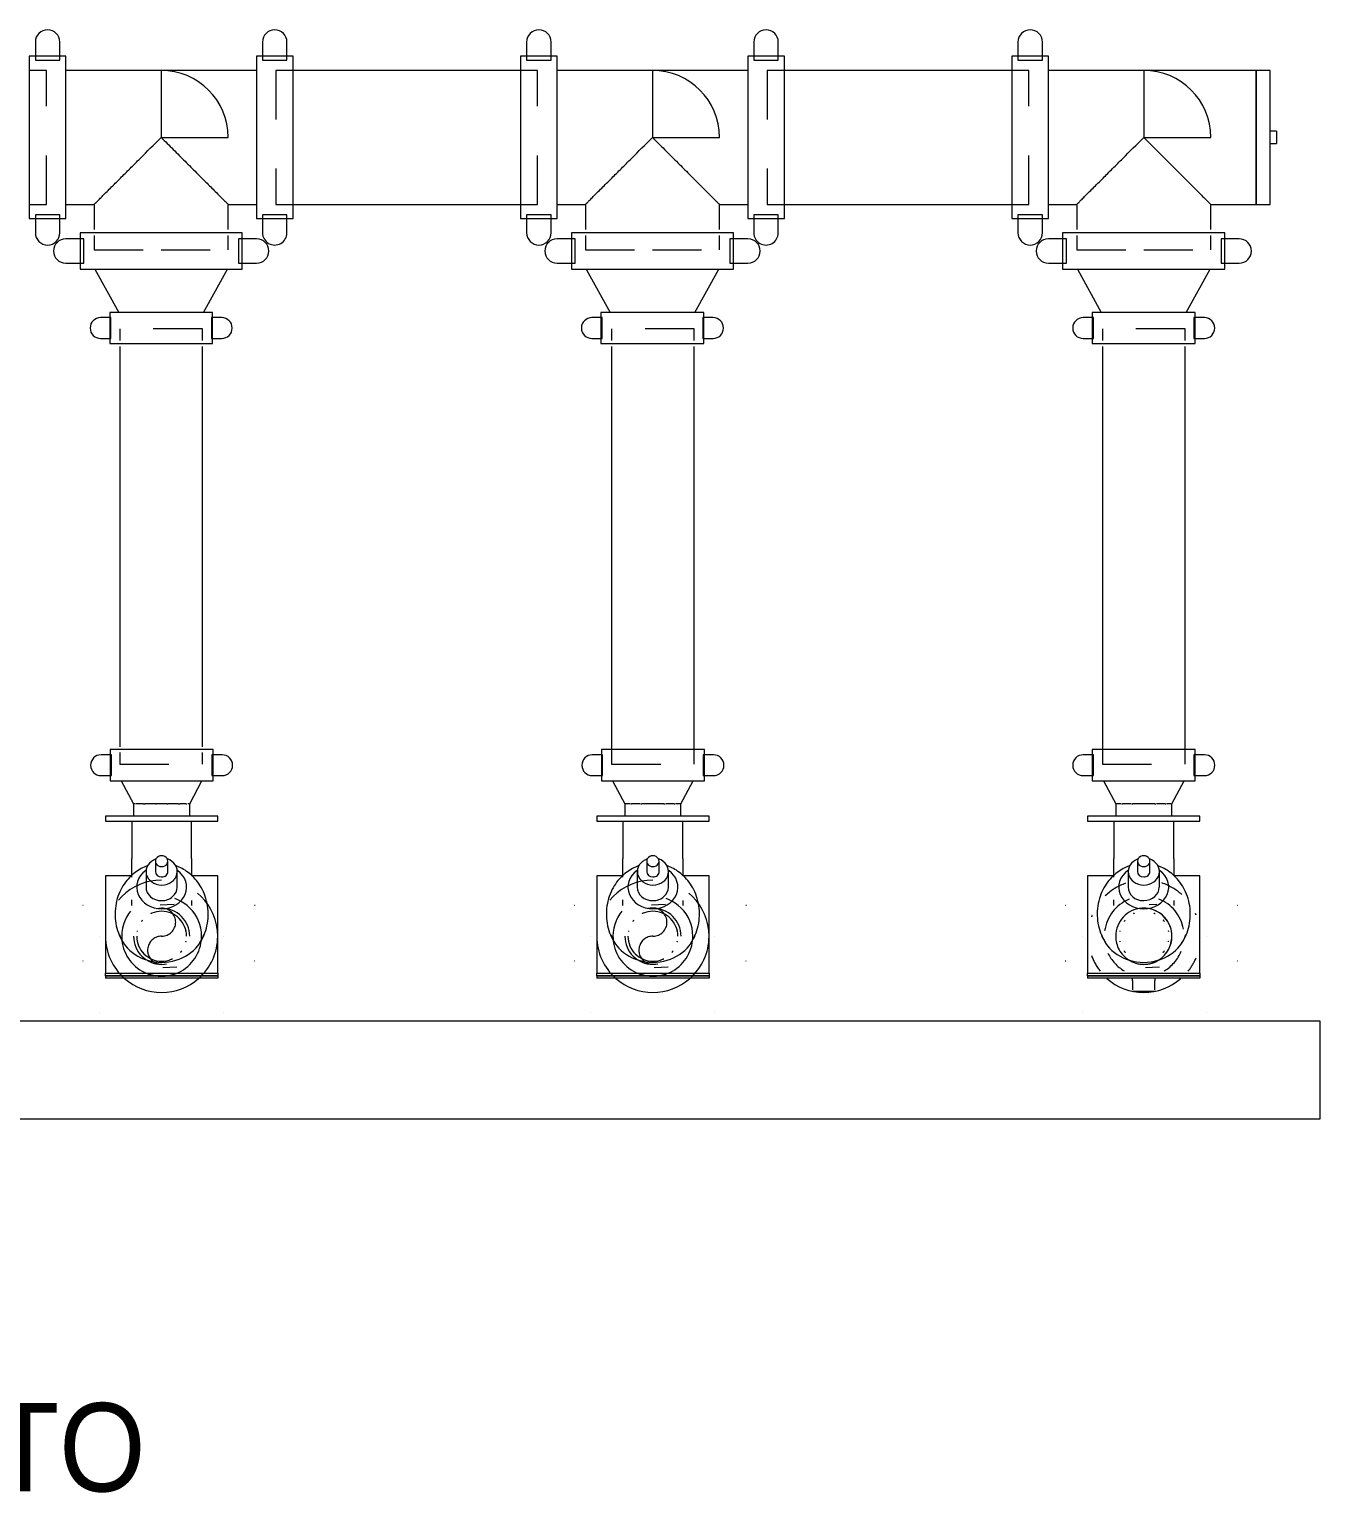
# Model space of a CAD drawing. Header units: metres. Extents: x 63 to 378, y -27 to 78.
# Drawn here: x 141.98 to 144.606, y 34.041 to 37.02 of the extents above; entities that cross this region are included whole.
import ezdxf

# ---------------------------------------------------------------- set-up
doc = ezdxf.new("R2010")
doc.units = ezdxf.units.M
doc.linetypes.add('Centre', pattern=[0.03175, 0.00635, -0.004763, 0.015875, -0.004763])
doc.linetypes.add('HIDDEN JT', pattern=[0.0016, 0.001, -0.0006])
for name, color, linetype, lineweight in [('A-DETL', 7, 'HIDDEN JT', 9), ('A-FLOR', 7, 'Continuous', 9), ('A-FLOR-LEVL', 7, 'Continuous', 9), ('G-ANNO-TEXT', 7, 'Continuous', 9), ('M-EQPM', 7, 'Continuous', 18), ('P-PIPE', 7, 'Continuous', 18)]:
    doc.layers.add(name, color=color, linetype=linetype, lineweight=lineweight)
doc.styles.add('SansSerif', font='SANSS__.TTF', dxfattribs={"width": 0.9, "height": 0.18})

# ---------------------------------------------------------------- blocks, each defined once
blk = doc.blocks.new('Multi-Purpose Valve - Angle - 3-12 Inch - Flanged - 4_-V33-SEC 11')
at = {"layer": 'P-PIPE', "color": 11, "true_color": 0xff8080}
for p, q in [((1.9971, 35.4186), (1.9971, 35.4085)), ((2.2257, 35.4186), (1.9971, 35.4186)), ((1.9971, 35.4085), (2.2257, 35.4085)), ((2.0505, 35.4085), (2.0505, 35.3323)), ((2.1724, 35.3323), (2.1724, 35.4085)), ((2.2257, 35.4085), (2.2257, 35.4186)), ((2.0797, 35.3057), (2.0797, 35.274)), ((2.0987, 35.3268), (2.0987, 35.3057)), ((2.1241, 35.3057), (2.1241, 35.3268)), ((2.1432, 35.274), (2.1432, 35.3057)), ((2.0504, 35.2967), (1.9971, 35.2967)), ((1.9971, 35.2967), (1.9971, 35.0988)), ((2.2257, 35.2967), (2.1726, 35.2967)), ((2.2257, 35.0988), (2.2257, 35.2967)), ((1.9971, 35.0988), (2.2257, 35.0988)), ((1.9971, 35.0937), (1.9971, 35.0988)), ((2.2257, 35.0937), (1.9971, 35.0937)), ((1.9971, 35.0937), (2.2257, 35.0937)), ((1.9971, 35.0937), (1.9971, 35.0887)), ((2.2257, 35.0988), (2.2257, 35.0937)), ((2.2257, 35.0937), (2.2257, 35.0887)), ((2.2257, 35.0887), (1.9971, 35.0887))]:
    blk.add_line(p, q, dxfattribs=at)
at = {"layer": 'P-PIPE', "color": 11, "true_color": 0xff8080, "flags": 128}
for points in [[(2.0505, 35.2944), (2.0505, 35.2982), (2.0505, 35.3021), (2.0505, 35.306), (2.0505, 35.3099), (2.0505, 35.3139), (2.0505, 35.3179), (2.0505, 35.322), (2.0505, 35.326), (2.0505, 35.3301), (2.0505, 35.3323)], [(2.1724, 35.3323), (2.1724, 35.3282), (2.1724, 35.3242), (2.1724, 35.3201), (2.1724, 35.3161), (2.1724, 35.3121), (2.1724, 35.3081), (2.1724, 35.3042), (2.1724, 35.3003), (2.1724, 35.2969)], [(2.0831, 35.3177), (2.0817, 35.3172), (2.0787, 35.316), (2.0757, 35.3147), (2.0727, 35.3133), (2.0696, 35.3117), (2.0666, 35.31), (2.0636, 35.3081), (2.0606, 35.3061), (2.0576, 35.3039), (2.0546, 35.3016), (2.0516, 35.299), (2.0487, 35.2963), (2.0459, 35.2935), (2.0431, 35.2904), (2.0403, 35.2872), (2.0377, 35.2838), (2.0352, 35.2802), (2.0327, 35.2764), (2.0304, 35.2725), (2.0282, 35.2684), (2.0262, 35.2641), (2.0243, 35.2597), (2.0226, 35.2551), (2.0211, 35.2505), (2.0198, 35.2457), (2.0188, 35.2408), (2.0179, 35.2358), (2.0172, 35.2308), (2.0168, 35.2257), (2.0166, 35.2206), (2.0167, 35.2155), (2.017, 35.2104), (2.0175, 35.2053), (2.0183, 35.2003), (2.0192, 35.1954), (2.0204, 35.1905), (2.0218, 35.1858), (2.0234, 35.1811), (2.0252, 35.1766), (2.0271, 35.1723), (2.0292, 35.1681), (2.0315, 35.1641), (2.0338, 35.1603)], [(2.1891, 35.1603), (2.1914, 35.1641), (2.1937, 35.1681), (2.1958, 35.1723), (2.1977, 35.1767), (2.1995, 35.1812), (2.2011, 35.1858), (2.2025, 35.1906), (2.2037, 35.1954), (2.2046, 35.2003), (2.2054, 35.2053), (2.2059, 35.2104), (2.2062, 35.2155), (2.2062, 35.2206), (2.2061, 35.2257), (2.2056, 35.2308), (2.205, 35.2358), (2.2041, 35.2408), (2.203, 35.2457), (2.2017, 35.2505), (2.2002, 35.2552), (2.1985, 35.2597), (2.1967, 35.2641), (2.1946, 35.2684), (2.1925, 35.2725), (2.1901, 35.2764), (2.1877, 35.2802), (2.1852, 35.2838), (2.1825, 35.2872), (2.1798, 35.2904), (2.177, 35.2935), (2.1741, 35.2964), (2.1712, 35.2991), (2.1683, 35.3016), (2.1653, 35.3039), (2.1623, 35.3061), (2.1593, 35.3082), (2.1562, 35.31), (2.1532, 35.3117), (2.1502, 35.3133), (2.1472, 35.3147), (2.1441, 35.316), (2.1411, 35.3172), (2.1398, 35.3177)], [(2.0505, 35.2368), (2.0505, 35.2383), (2.0505, 35.2399), (2.0505, 35.2417), (2.0505, 35.2436), (2.0505, 35.2456), (2.0505, 35.2478)], [(2.1724, 35.2468), (2.1724, 35.2447), (2.1724, 35.2427), (2.1724, 35.2408), (2.1724, 35.2391), (2.1724, 35.2376), (2.1724, 35.2368)]]:
    blk.add_lwpolyline(points, dxfattribs=at)
at = {"layer": 'P-PIPE', "color": 11, "true_color": 0xff8080}
for start, end in [(228.7595, 270), (270, 311.2405)]:
    blk.add_arc((2.1114, 35.174), 0.1143, start, end, dxfattribs=at)
for centre, major_axis, start_param, end_param in [((2.1114, 35.3268), (0.0127, 0), 1.570796, 4.712389), ((2.1114, 35.3268), (0.0127, 0), 4.712389, 7.853982), ((2.1114, 35.274), (-0.0508, 0), 5.402505, 7.853982), ((2.1114, 35.3057), (0.0317, 0), 1.940637, 4.712389), ((2.1114, 35.3057), (-0.0127, 0), 0, 1.570796), ((2.1114, 35.3057), (-0.0318, 0), 1.570796, 4.342548), ((2.1114, 35.274), (0.0508, 0), 4.712389, 7.163866), ((2.1114, 35.3057), (-0.0127, 0), 1.570796, 3.141593), ((2.1114, 35.274), (0.0318, 0), 3.141593, 4.712389), ((2.1114, 35.274), (0.0317, 0), 4.712389, 6.283185), ((2.1114, 35.1978), (0.0889, 0), 3.403392, 4.712389), ((2.1114, 35.1978), (-0.0889, 0), 1.570796, 2.879793)]:
    blk.add_ellipse(centre, major_axis=major_axis, ratio=0.866025, start_param=start_param, end_param=end_param, dxfattribs=at)
blk = doc.blocks.new('Multi-Purpose Valve - Angle - 3-12 Inch - Flanged - 4_-V34-SEC 11')
at = {"layer": 'P-PIPE', "color": 11, "true_color": 0xff8080}
for p, q in [((0.9981, 35.4186), (0.9981, 35.4085)), ((1.2267, 35.4186), (0.9981, 35.4186)), ((0.9981, 35.4085), (1.2267, 35.4085)), ((1.0514, 35.4085), (1.0514, 35.3323)), ((1.1733, 35.3323), (1.1733, 35.4085)), ((1.2267, 35.4085), (1.2267, 35.4186)), ((1.0806, 35.3057), (1.0806, 35.274)), ((1.0997, 35.3268), (1.0997, 35.3057)), ((1.1251, 35.3057), (1.1251, 35.3268)), ((1.1441, 35.274), (1.1441, 35.3057)), ((1.0514, 35.2967), (0.9981, 35.2967)), ((0.9981, 35.2967), (0.9981, 35.0988)), ((1.2267, 35.2967), (1.1735, 35.2967)), ((1.2267, 35.0988), (1.2267, 35.2967)), ((0.9981, 35.0988), (1.2267, 35.0988)), ((0.9981, 35.0937), (0.9981, 35.0988)), ((1.2267, 35.0937), (0.9981, 35.0937)), ((0.9981, 35.0937), (1.2267, 35.0937)), ((0.9981, 35.0937), (0.9981, 35.0887)), ((1.2267, 35.0988), (1.2267, 35.0937)), ((1.2267, 35.0937), (1.2267, 35.0887)), ((1.2267, 35.0887), (0.9981, 35.0887))]:
    blk.add_line(p, q, dxfattribs=at)
at = {"layer": 'P-PIPE', "color": 11, "true_color": 0xff8080, "flags": 128}
for points in [[(1.0514, 35.2944), (1.0514, 35.2982), (1.0514, 35.3021), (1.0514, 35.306), (1.0514, 35.3099), (1.0514, 35.3139), (1.0514, 35.3179), (1.0514, 35.322), (1.0514, 35.326), (1.0514, 35.3301), (1.0514, 35.3323)], [(1.1733, 35.3323), (1.1733, 35.3282), (1.1733, 35.3242), (1.1733, 35.3201), (1.1733, 35.3161), (1.1733, 35.3121), (1.1733, 35.3081), (1.1733, 35.3042), (1.1733, 35.3003), (1.1733, 35.2969)], [(1.084, 35.3177), (1.0827, 35.3172), (1.0796, 35.316), (1.0766, 35.3147), (1.0736, 35.3133), (1.0706, 35.3117), (1.0675, 35.31), (1.0645, 35.3081), (1.0615, 35.3061), (1.0585, 35.3039), (1.0555, 35.3016), (1.0526, 35.299), (1.0496, 35.2963), (1.0468, 35.2935), (1.044, 35.2904), (1.0413, 35.2872), (1.0386, 35.2838), (1.0361, 35.2802), (1.0336, 35.2764), (1.0313, 35.2725), (1.0291, 35.2684), (1.0271, 35.2641), (1.0253, 35.2597), (1.0236, 35.2551), (1.0221, 35.2505), (1.0208, 35.2457), (1.0197, 35.2408), (1.0188, 35.2358), (1.0182, 35.2308), (1.0177, 35.2257), (1.0176, 35.2206), (1.0176, 35.2155), (1.0179, 35.2104), (1.0184, 35.2053), (1.0192, 35.2003), (1.0201, 35.1954), (1.0213, 35.1905), (1.0227, 35.1858), (1.0243, 35.1811), (1.0261, 35.1766), (1.028, 35.1723), (1.0301, 35.1681), (1.0324, 35.1641), (1.0347, 35.1603)], [(1.19, 35.1603), (1.1924, 35.1641), (1.1946, 35.1681), (1.1967, 35.1723), (1.1986, 35.1767), (1.2004, 35.1812), (1.202, 35.1858), (1.2034, 35.1906), (1.2046, 35.1954), (1.2056, 35.2003), (1.2063, 35.2053), (1.2068, 35.2104), (1.2071, 35.2155), (1.2072, 35.2206), (1.207, 35.2257), (1.2066, 35.2308), (1.2059, 35.2358), (1.205, 35.2408), (1.2039, 35.2457), (1.2026, 35.2505), (1.2011, 35.2552), (1.1995, 35.2597), (1.1976, 35.2641), (1.1956, 35.2684), (1.1934, 35.2725), (1.1911, 35.2764), (1.1886, 35.2802), (1.1861, 35.2838), (1.1834, 35.2872), (1.1807, 35.2904), (1.1779, 35.2935), (1.175, 35.2964), (1.1721, 35.2991), (1.1692, 35.3016), (1.1662, 35.3039), (1.1632, 35.3061), (1.1602, 35.3082), (1.1572, 35.31), (1.1541, 35.3117), (1.1511, 35.3133), (1.1481, 35.3147), (1.1451, 35.316), (1.142, 35.3172), (1.1407, 35.3177)], [(1.0514, 35.2368), (1.0514, 35.2383), (1.0514, 35.2399), (1.0514, 35.2417), (1.0514, 35.2436), (1.0514, 35.2456), (1.0514, 35.2478)], [(1.1733, 35.2468), (1.1733, 35.2447), (1.1733, 35.2427), (1.1733, 35.2408), (1.1733, 35.2391), (1.1733, 35.2376), (1.1733, 35.2368)]]:
    blk.add_lwpolyline(points, dxfattribs=at)
at = {"layer": 'P-PIPE', "color": 11, "true_color": 0xff8080}
for start, end in [(228.7595, 270), (270, 310.7521)]:
    blk.add_arc((1.1124, 35.174), 0.1143, start, end, dxfattribs=at)
for centre, major_axis, start_param, end_param in [((1.1124, 35.3268), (-0.0127, 0), 4.712389, 7.853982), ((1.1124, 35.3268), (0.0127, 0), 4.712389, 7.853982), ((1.1124, 35.274), (-0.0508, 0), 5.402505, 7.853982), ((1.1124, 35.3057), (0.0317, 0), 1.940637, 4.712389), ((1.1124, 35.3057), (-0.0127, 0), 0, 1.570796), ((1.1124, 35.3057), (-0.0318, 0), 1.570796, 4.342548), ((1.1124, 35.274), (0.0508, 0), 4.712389, 7.163866), ((1.1124, 35.3057), (-0.0127, 0), 1.570796, 3.141593), ((1.1124, 35.274), (-0.0318, 0), 0, 1.570796), ((1.1124, 35.274), (-0.0317, 0), 1.570796, 3.141593), ((1.1124, 35.1978), (0.0889, 0), 3.403392, 4.712389), ((1.1124, 35.1978), (-0.0889, 0), 1.570796, 2.879793)]:
    blk.add_ellipse(centre, major_axis=major_axis, ratio=0.866025, start_param=start_param, end_param=end_param, dxfattribs=at)
blk = doc.blocks.new('Multi-Purpose Valve - Angle - 3-12 Inch - Flanged - 4_-2385580-SEC 11')
at = {"layer": 'P-PIPE', "color": 11, "true_color": 0xff8080}
for p, q in [((-0.9954, 35.4051), (-0.9954, 35.395)), ((-0.7668, 35.4051), (-0.9954, 35.4051)), ((-0.9954, 35.395), (-0.7668, 35.395)), ((-0.942, 35.395), (-0.942, 35.3188)), ((-0.8201, 35.3188), (-0.8201, 35.395)), ((-0.7668, 35.395), (-0.7668, 35.4051)), ((-0.8938, 35.3133), (-0.8938, 35.2922)), ((-0.8684, 35.2922), (-0.8684, 35.3133)), ((-0.942, 35.2833), (-0.9954, 35.2833)), ((-0.9954, 35.2833), (-0.9954, 35.0853)), ((-0.9128, 35.2922), (-0.9128, 35.2605)), ((-0.8493, 35.2605), (-0.8493, 35.2922)), ((-0.7668, 35.2833), (-0.82, 35.2833)), ((-0.7668, 35.0853), (-0.7668, 35.2833)), ((-0.9954, 35.0853), (-0.7668, 35.0853)), ((-0.9954, 35.0802), (-0.9954, 35.0853)), ((-0.7668, 35.0802), (-0.9954, 35.0802)), ((-0.9954, 35.0802), (-0.7668, 35.0802)), ((-0.9954, 35.0802), (-0.9954, 35.0752)), ((-0.7668, 35.0752), (-0.9954, 35.0752)), ((-0.7668, 35.0853), (-0.7668, 35.0802)), ((-0.7668, 35.0802), (-0.7668, 35.0752))]:
    blk.add_line(p, q, dxfattribs=at)
at = {"layer": 'P-PIPE', "color": 11, "true_color": 0xff8080, "flags": 128}
for points in [[(-0.9094, 35.3042), (-0.9108, 35.3037), (-0.9138, 35.3025), (-0.9168, 35.3012), (-0.9199, 35.2998), (-0.9229, 35.2982), (-0.9259, 35.2965), (-0.9289, 35.2946), (-0.932, 35.2926), (-0.935, 35.2904), (-0.9379, 35.2881), (-0.9409, 35.2855), (-0.9438, 35.2828), (-0.9467, 35.28), (-0.9495, 35.2769), (-0.9522, 35.2737), (-0.9548, 35.2703), (-0.9574, 35.2667), (-0.9598, 35.2629), (-0.9621, 35.259), (-0.9643, 35.2549), (-0.9663, 35.2506), (-0.9682, 35.2462), (-0.9699, 35.2416), (-0.9714, 35.237), (-0.9727, 35.2322), (-0.9738, 35.2273), (-0.9746, 35.2223), (-0.9753, 35.2173), (-0.9757, 35.2122), (-0.9759, 35.2071), (-0.9758, 35.202), (-0.9755, 35.1969), (-0.975, 35.1918), (-0.9743, 35.1868), (-0.9733, 35.1819), (-0.9721, 35.177), (-0.9707, 35.1723), (-0.9691, 35.1676), (-0.9674, 35.1632), (-0.9654, 35.1588), (-0.9633, 35.1546), (-0.9611, 35.1506), (-0.9587, 35.1468)], [(-0.942, 35.2809), (-0.942, 35.2847), (-0.942, 35.2886), (-0.942, 35.2925), (-0.942, 35.2964), (-0.942, 35.3004), (-0.942, 35.3044), (-0.942, 35.3085), (-0.942, 35.3125), (-0.942, 35.3166), (-0.942, 35.3188)], [(-0.8034, 35.1468), (-0.8011, 35.1506), (-0.7988, 35.1547), (-0.7967, 35.1588), (-0.7948, 35.1632), (-0.793, 35.1677), (-0.7914, 35.1723), (-0.79, 35.1771), (-0.7889, 35.1819), (-0.7879, 35.1868), (-0.7871, 35.1919), (-0.7866, 35.1969), (-0.7863, 35.202), (-0.7863, 35.2071), (-0.7865, 35.2122), (-0.7869, 35.2173), (-0.7875, 35.2223), (-0.7884, 35.2273), (-0.7895, 35.2322), (-0.7908, 35.237), (-0.7923, 35.2417), (-0.794, 35.2462), (-0.7959, 35.2506), (-0.7979, 35.2549), (-0.8001, 35.259), (-0.8024, 35.263), (-0.8048, 35.2667), (-0.8074, 35.2703), (-0.81, 35.2737), (-0.8127, 35.2769), (-0.8155, 35.28), (-0.8184, 35.2829), (-0.8213, 35.2856), (-0.8242, 35.2881), (-0.8272, 35.2904), (-0.8302, 35.2926), (-0.8332, 35.2947), (-0.8363, 35.2965), (-0.8393, 35.2982), (-0.8423, 35.2998), (-0.8454, 35.3013), (-0.8484, 35.3026), (-0.8514, 35.3037), (-0.8527, 35.3042)], [(-0.8201, 35.3188), (-0.8201, 35.3147), (-0.8201, 35.3107), (-0.8201, 35.3066), (-0.8201, 35.3026), (-0.8201, 35.2986), (-0.8201, 35.2946), (-0.8201, 35.2907), (-0.8201, 35.2868), (-0.8201, 35.2834)], [(-0.942, 35.2233), (-0.942, 35.2248), (-0.942, 35.2264), (-0.942, 35.2282), (-0.942, 35.2301), (-0.942, 35.2321), (-0.942, 35.2343)], [(-0.8201, 35.2333), (-0.8201, 35.2312), (-0.8201, 35.2292), (-0.8201, 35.2273), (-0.8201, 35.2256), (-0.8201, 35.2241), (-0.8201, 35.2233)]]:
    blk.add_lwpolyline(points, dxfattribs=at)
at = {"layer": 'P-PIPE', "color": 11, "true_color": 0xff8080}
for start, end in [(228.7595, 270), (270, 311.2405)]:
    blk.add_arc((-0.8811, 35.1605), 0.1143, start, end, dxfattribs=at)
for centre, major_axis, start_param, end_param in [((-0.8811, 35.2922), (0.0317, 0), 1.940637, 4.712389), ((-0.8811, 35.3133), (-0.0127, 0), 4.712389, 7.853982), ((-0.8811, 35.3133), (-0.0127, 0), 1.570796, 4.712389), ((-0.8811, 35.2922), (-0.0318, 0), 1.570796, 4.342548), ((-0.8811, 35.2605), (0.0508, 0), 2.260912, 4.712389), ((-0.8811, 35.2922), (-0.0127, 0), 0, 1.570796), ((-0.8811, 35.2605), (0.0508, 0), 4.712389, 7.163866), ((-0.8811, 35.2922), (-0.0127, 0), 1.570796, 3.141593), ((-0.8811, 35.2605), (-0.0318, 0), 0, 1.570796), ((-0.8811, 35.2605), (-0.0317, 0), 1.570796, 3.141593), ((-0.8811, 35.1843), (0.0889, 0), 3.403392, 4.712389), ((-0.8811, 35.1843), (-0.0889, 0), 1.570796, 2.879793)]:
    blk.add_ellipse(centre, major_axis=major_axis, ratio=0.866025, start_param=start_param, end_param=end_param, dxfattribs=at)
blk = doc.blocks.new('Victaulic-IPS-Rigid Coupling Style 07-W07-107 - AC-V9-SEC 11')
at = {"layer": 'P-PIPE', "color": 11, "true_color": 0xff8080}
for p, q in [((-5.4418, 35.4298), (-5.4418, 35.3552)), ((-5.1116, 35.4298), (-5.4418, 35.4298)), ((-5.1116, 35.3552), (-5.1116, 35.4298)), ((-5.4342, 35.4174), (-5.4709, 35.4174)), ((-5.4342, 35.3676), (-5.4342, 35.4174)), ((-5.0825, 35.4174), (-5.1192, 35.4174)), ((-5.1192, 35.4174), (-5.1192, 35.3676)), ((-5.4709, 35.3676), (-5.4342, 35.3676)), ((-5.1192, 35.3676), (-5.0825, 35.3676)), ((-5.4418, 35.3552), (-5.1116, 35.3552))]:
    blk.add_line(p, q, dxfattribs=at)
for centre, start, end in [((-5.4709, 35.3925), 90, 270), ((-5.0825, 35.3925), 270, 90)]:
    blk.add_arc(centre, 0.0249, start, end, dxfattribs=at)
blk = doc.blocks.new('Victaulic-IPS-Cap No 60 - Standard 2-2387604-SEC 11')
at = {"layer": 'P-PIPE', "color": 11, "true_color": 0xff8080}
for p, q in [((2.3687, 36.9366), (2.34, 36.9366)), ((2.34, 36.9366), (2.34, 36.8001)), ((2.3687, 36.8001), (2.3687, 36.9366)), ((2.34, 36.8001), (2.34, 36.6636)), ((2.3814, 36.8128), (2.3687, 36.8128)), ((2.3687, 36.6636), (2.3687, 36.8001)), ((2.3814, 36.8128), (2.3814, 36.8001)), ((2.3814, 36.8001), (2.3814, 36.7874)), ((2.3687, 36.7874), (2.3814, 36.7874)), ((2.34, 36.6636), (2.3687, 36.6636))]:
    blk.add_line(p, q, dxfattribs=at)
blk = doc.blocks.new('Victaulic-IPS-Reducer No 50-51 - AC-2417794-SEC 11')
at = {"layer": 'P-PIPE', "color": 11, "true_color": 0xff8080}
for p, q in [((0.0303, 35.4904), (0.0552, 35.4437)), ((0.1695, 35.4437), (0.1944, 35.4904)), ((0.0552, 35.4437), (0.0552, 35.4186)), ((0.059, 35.4437), (0.0552, 35.4437)), ((0.0752, 35.4437), (0.0604, 35.4437)), ((0.0752, 35.4437), (0.0786, 35.4437)), ((0.0996, 35.4437), (0.0785, 35.4437)), ((0.0996, 35.4437), (0.1014, 35.4437)), ((0.1233, 35.4437), (0.1014, 35.4437)), ((0.1233, 35.4437), (0.1251, 35.4437)), ((0.1462, 35.4437), (0.1251, 35.4437)), ((0.1461, 35.4437), (0.1495, 35.4437)), ((0.1618, 35.4437), (0.1495, 35.4437)), ((0.1624, 35.4437), (0.1638, 35.4437)), ((0.1695, 35.4437), (0.1657, 35.4437)), ((0.1695, 35.4186), (0.1695, 35.4437))]:
    blk.add_line(p, q, dxfattribs=at)
blk = doc.blocks.new('Victaulic-IPS-Rigid Coupling Style 07-W07-107 - AC-2583997-SEC 11')
at = {"layer": 'P-PIPE', "color": 11, "true_color": 0xff8080}
for p, q in [((0.0101, 35.5433), (-0.011, 35.5433)), ((0.0076, 35.5539), (0.0076, 35.4904)), ((0.2171, 35.5539), (0.0076, 35.5539)), ((0.0101, 35.5009), (0.0101, 35.5433)), ((0.2357, 35.5433), (0.2146, 35.5433)), ((0.2146, 35.5433), (0.2146, 35.5009)), ((0.2171, 35.4904), (0.2171, 35.5539)), ((-0.011, 35.5009), (0.0101, 35.5009)), ((0.0076, 35.4904), (0.2171, 35.4904)), ((0.2146, 35.5009), (0.2357, 35.5009))]:
    blk.add_line(p, q, dxfattribs=at)
for centre, start, end in [((-0.011, 35.5221), 90, 270), ((0.2357, 35.5221), 270, 90)]:
    blk.add_arc(centre, 0.0212, start, end, dxfattribs=at)
blk = doc.blocks.new('Victaulic-IPS-Reducer No 50-51 - AC-2389675-SEC 11')
at = {"layer": 'P-PIPE', "color": 11, "true_color": 0xff8080}
for p, q in [((1.9764, 36.5316), (2.0251, 36.4438)), ((2.1978, 36.4438), (2.2464, 36.5316))]:
    blk.add_line(p, q, dxfattribs=at)
blk = doc.blocks.new('Victaulic-IPS-Rigid Coupling Style 07-W07-107 - AC-V10-SEC 11')
at = {"layer": 'P-PIPE', "color": 11, "true_color": 0xff8080}
for p, q in [((-5.4418, 35.5763), (-5.4418, 35.5017)), ((-5.1116, 35.5763), (-5.4418, 35.5763)), ((-5.1116, 35.5017), (-5.1116, 35.5763)), ((-5.4342, 35.5639), (-5.4709, 35.5639)), ((-5.4342, 35.5141), (-5.4342, 35.5639)), ((-5.0825, 35.5639), (-5.1192, 35.5639)), ((-5.1192, 35.5639), (-5.1192, 35.5141)), ((-5.4709, 35.5141), (-5.4342, 35.5141)), ((-5.1192, 35.5141), (-5.0825, 35.5141)), ((-5.4418, 35.5017), (-5.1116, 35.5017))]:
    blk.add_line(p, q, dxfattribs=at)
for centre, start, end in [((-5.4709, 35.539), 90, 270), ((-5.0825, 35.539), 270, 90)]:
    blk.add_arc(centre, 0.0249, start, end, dxfattribs=at)
blk = doc.blocks.new('Victaulic-IPS-Reducer No 50-51 - AC-V36-SEC 11')
at = {"layer": 'P-PIPE', "color": 11, "true_color": 0xff8080}
for p, q in [((0.9771, 36.5305), (1.0251, 36.4438)), ((1.1978, 36.4438), (1.2464, 36.5316))]:
    blk.add_line(p, q, dxfattribs=at)
blk = doc.blocks.new('Victaulic-IPS-Reducer No 50-51 - AC-2417795-SEC 11')
at = {"layer": 'P-PIPE', "color": 11, "true_color": 0xff8080}
for p, q in [((-2.9631, 35.4769), (-2.9383, 35.4302)), ((-2.824, 35.4302), (-2.7991, 35.4769)), ((-2.9383, 35.4302), (-2.9383, 35.4051)), ((-2.9372, 35.4302), (-2.9383, 35.4302)), ((-2.9383, 35.4302), (-2.9368, 35.4302)), ((-2.9272, 35.4302), (-2.9363, 35.4302)), ((-2.9258, 35.4302), (-2.9245, 35.4302)), ((-2.9072, 35.4302), (-2.9246, 35.4302)), ((-2.9059, 35.4302), (-2.9037, 35.4302)), ((-2.8811, 35.4302), (-2.9038, 35.4302)), ((-2.8585, 35.4302), (-2.8811, 35.4302)), ((-2.8585, 35.4302), (-2.8563, 35.4302)), ((-2.8377, 35.4302), (-2.8551, 35.4302)), ((-2.8377, 35.4302), (-2.8364, 35.4302)), ((-2.8259, 35.4302), (-2.835, 35.4302)), ((-2.8254, 35.4302), (-2.824, 35.4302)), ((-2.824, 35.4302), (-2.825, 35.4302)), ((-2.824, 35.4051), (-2.824, 35.4302))]:
    blk.add_line(p, q, dxfattribs=at)
blk = doc.blocks.new('Victaulic-IPS-Rigid Coupling Style 07-W07-107 - Standard-V27-SEC 11')
at = {"layer": 'P-PIPE', "color": 11, "true_color": 0xff8080}
for p, q in [((-1.9831, 36.1791), (-2.0043, 36.1791)), ((-1.9857, 36.1897), (-1.9857, 36.1262)), ((-1.8809, 36.1897), (-1.9857, 36.1897)), ((-1.9831, 36.1368), (-1.9831, 36.1791)), ((-1.7761, 36.1897), (-1.8809, 36.1897)), ((-1.7575, 36.1791), (-1.7786, 36.1791)), ((-1.7786, 36.1791), (-1.7786, 36.1368)), ((-1.7761, 36.1262), (-1.7761, 36.1897)), ((-2.0043, 36.1368), (-1.9831, 36.1368)), ((-1.7786, 36.1368), (-1.7575, 36.1368)), ((-1.9857, 36.1262), (-1.8809, 36.1262)), ((-1.8809, 36.1262), (-1.7761, 36.1262))]:
    blk.add_line(p, q, dxfattribs=at)
for centre, start, end in [((-2.0043, 36.158), 90, 270), ((-1.7575, 36.158), 270, 90)]:
    blk.add_arc(centre, 0.0212, start, end, dxfattribs=at)
blk = doc.blocks.new('Victaulic-IPS-Reducer No 50-51 - AC-V37-SEC 11')
at = {"layer": 'P-PIPE', "color": 11, "true_color": 0xff8080}
for p, q in [((1.0304, 35.4904), (1.0552, 35.4437)), ((1.1695, 35.4437), (1.1944, 35.4904)), ((1.0552, 35.4437), (1.0552, 35.4186)), ((1.0563, 35.4437), (1.0552, 35.4437)), ((1.0552, 35.4437), (1.0566, 35.4437)), ((1.0663, 35.4437), (1.0572, 35.4437)), ((1.0677, 35.4437), (1.069, 35.4437)), ((1.0863, 35.4437), (1.0689, 35.4437)), ((1.0876, 35.4437), (1.0897, 35.4437)), ((1.1124, 35.4437), (1.0897, 35.4437)), ((1.1343, 35.4437), (1.1124, 35.4437)), ((1.1343, 35.4437), (1.1372, 35.4437)), ((1.1558, 35.4437), (1.1384, 35.4437)), ((1.1558, 35.4437), (1.157, 35.4437)), ((1.1676, 35.4437), (1.1584, 35.4437)), ((1.1681, 35.4437), (1.1695, 35.4437)), ((1.1695, 35.4437), (1.1685, 35.4437)), ((1.1695, 35.4186), (1.1695, 35.4437))]:
    blk.add_line(p, q, dxfattribs=at)
blk = doc.blocks.new('Victaulic-IPS-Rigid Coupling Style 07-W07-107 - Standard-2589299-SEC 11')
at = {"layer": 'P-PIPE', "color": 11, "true_color": 0xff8080}
for p, q in [((-2.904, 35.0698), (-2.904, 35.0752)), ((-2.904, 35.0698), (-2.904, 35.0515)), ((-2.8583, 35.0752), (-2.8583, 35.0698)), ((-2.8583, 35.0515), (-2.8583, 35.0698)), ((-2.904, 35.0494), (-2.904, 35.0486)), ((-2.904, 35.0486), (-2.8583, 35.0486)), ((-2.8583, 35.0486), (-2.8583, 35.0494))]:
    blk.add_line(p, q, dxfattribs=at)
blk = doc.blocks.new('Pump-Vertical_Inline-Taco-KV_D_Models - 4009D NEMA at 15 HP 1760 RPM TEFC-2128334-SEC 11')
at = {"layer": 'A-DETL', "color": 11, "true_color": 0xff8080}
for p, q in [((0.1378, 35.2387), (0.1096, 35.2375)), ((-0.0137, 35.174), (-0.0137, 35.174)), ((0.2384, 35.174), (0.2384, 35.174)), ((0.1151, 35.1106), (0.1432, 35.1118)), ((-0.0137, 35.0185), (-0.0137, 35.0185)), ((0.2384, 35.0185), (0.2384, 35.0185))]:
    blk.add_line(p, q, dxfattribs=at)
for radius, start, end in [(0.1143, 90, 179.8345), (0.1143, 0.1655, 90), (0.0508, 113.3059, 115.7143), (0.0508, 64.2857, 66.6941), (0.0508, 167.1429, 168.9964), (0.0508, 139.417, 143.7992), (0.0508, 36.2008, 40.583), (0.0508, 11.0036, 12.8571), (0.1143, 180.1655, 228.7345), (0.0508, 191.0036, 192.8571), (0.0508, 347.1429, 348.9964), (0.1143, 311.2655, 359.8345), (0.0508, 216.2008, 220.583), (0.0508, 244.2857, 246.6941), (0.0508, 293.3059, 295.7143), (0.0508, 319.417, 323.7992)]:
    blk.add_arc((0.1123, 35.174), radius, start, end, dxfattribs=at)
at = {"layer": 'M-EQPM', "color": 11, "true_color": 0xff8080}
for p, q in [((-0.048, 35.2375), (-0.0472, 35.2375)), ((0.3013, 35.2375), (0.3026, 35.2374)), ((-0.0137, 35.174), (-0.0137, 35.174)), ((0.2384, 35.174), (0.2384, 35.174)), ((-0.0472, 35.1232), (-0.0483, 35.1233)), ((0.3023, 35.1233), (0.3013, 35.1232)), ((-0.0137, 35.0185), (-0.0137, 35.0185)), ((0.2384, 35.0185), (0.2384, 35.0185))]:
    blk.add_line(p, q, dxfattribs=at)
blk = doc.blocks.new('Pump-Vertical_Inline-Taco-KV_D_Models - 4009D NEMA at 15 HP 1760 RPM TEFC-V58-SEC 11')
at = {"layer": 'A-DETL', "color": 11, "true_color": 0xff8080}
for p, q in [((1.1378, 35.2387), (1.1096, 35.2375)), ((0.9863, 35.174), (0.9863, 35.174)), ((1.2384, 35.174), (1.2384, 35.174)), ((1.1151, 35.1106), (1.1432, 35.1118)), ((0.9863, 35.0185), (0.9863, 35.0185)), ((1.2384, 35.0185), (1.2384, 35.0185))]:
    blk.add_line(p, q, dxfattribs=at)
for radius, start, end in [(0.1143, 90, 179.8345), (0.1143, 0.1655, 90), (0.0508, 113.3059, 115.7143), (0.0508, 64.2857, 66.6941), (0.0508, 167.1429, 168.9964), (0.0508, 139.417, 143.7992), (0.0508, 36.2008, 40.583), (0.0508, 11.0036, 12.8571), (0.1143, 180.1655, 228.7345), (0.0508, 191.0036, 192.8571), (0.0508, 347.1429, 348.9964), (0.1143, 310.777, 359.8345), (0.0508, 216.2008, 220.583), (0.0508, 244.2857, 246.6941), (0.0508, 293.3059, 295.7143), (0.0508, 319.417, 323.7992)]:
    blk.add_arc((1.1124, 35.174), radius, start, end, dxfattribs=at)
at = {"layer": 'M-EQPM', "color": 11, "true_color": 0xff8080}
for p, q in [((0.952, 35.2375), (0.9528, 35.2375)), ((1.3013, 35.2375), (1.3026, 35.2374)), ((0.9863, 35.174), (0.9863, 35.174)), ((1.2384, 35.174), (1.2384, 35.174)), ((0.9528, 35.1232), (0.9518, 35.1233)), ((1.3023, 35.1233), (1.3013, 35.1232)), ((0.9863, 35.0185), (0.9863, 35.0185)), ((1.2384, 35.0185), (1.2384, 35.0185))]:
    blk.add_line(p, q, dxfattribs=at)
blk = doc.blocks.new('Pump-Vertical_Inline-Taco-KV_D_Models - 4009D NEMA at 15 HP 1760 RPM TEFC-V59-SEC 11')
at = {"layer": 'A-DETL', "color": 11, "true_color": 0xff8080}
for p, q in [((2.1378, 35.2387), (2.1225, 35.238)), ((1.9863, 35.174), (1.9863, 35.174)), ((2.2384, 35.174), (2.2384, 35.174)), ((2.1151, 35.1106), (2.1432, 35.1118)), ((1.9863, 35.0185), (1.9863, 35.0185)), ((2.2384, 35.0185), (2.2384, 35.0185))]:
    blk.add_line(p, q, dxfattribs=at)
for radius, start, end in [(0.1143, 109.402, 133.8403), (0.1143, 47.8906, 71.6025), (0.1143, 158.4018, 159.9523), (0.0508, 113.3059, 115.7143), (0.0508, 64.2857, 66.6941), (0.1143, 22.4729, 23.9641), (0.0508, 167.1429, 168.9964), (0.0508, 139.417, 143.7992), (0.0508, 36.2008, 40.583), (0.0508, 11.0036, 12.8571), (0.0508, 191.0036, 192.8571), (0.0508, 347.1429, 348.9964), (0.1143, 200.0477, 218.3419), (0.0508, 216.2008, 220.583), (0.0508, 319.417, 323.7992), (0.1143, 321.6581, 337.5271)]:
    blk.add_arc((2.1124, 35.174), radius, start, end, dxfattribs=at)
at = {"layer": 'M-EQPM', "color": 11, "true_color": 0xff8080}
for p, q in [((1.952, 35.2375), (1.9528, 35.2375)), ((2.3013, 35.2375), (2.3026, 35.2374)), ((1.9863, 35.174), (1.9863, 35.174)), ((2.2384, 35.174), (2.2384, 35.174)), ((1.9528, 35.1232), (1.9518, 35.1233)), ((2.3023, 35.1233), (2.3013, 35.1232)), ((1.9863, 35.0185), (1.9863, 35.0185)), ((2.2384, 35.0185), (2.2384, 35.0185))]:
    blk.add_line(p, q, dxfattribs=at)
blk = doc.blocks.new('C_S_L_Antivibratorio 2- Flanged - 4_-2764375-SEC 11')
at = {"layer": 'A-DETL', "color": 11, "true_color": 0xff8080}
for start, end in [(360, 180), (180, 185.8454), (354.1546, 0), (186.051, 248.8937), (291.1063, 353.949), (249.077, 264.5034), (265.0407, 274.9593), (275.4966, 290.923)]:
    blk.add_arc((-2.8811, 35.1605), 0.0813, start, end, dxfattribs=at)
blk = doc.blocks.new('C_S_L_Antivibratorio 2- Flanged - 4_-V57-SEC 11')
at = {"layer": 'A-DETL', "color": 11, "true_color": 0xff8080}
for start, end in [(360, 180), (180, 185.8454), (354.1546, 0), (186.051, 248.8937), (291.1063, 353.949), (249.077, 264.5034), (265.0407, 274.9593), (275.4966, 290.923)]:
    blk.add_arc((-1.8809, 35.1605), 0.0813, start, end, dxfattribs=at)
blk = doc.blocks.new('C_S_L_Antivibratorio 2- Flanged - 4_-V60-SEC 11')
at = {"layer": 'A-DETL', "color": 11, "true_color": 0xff8080}
for start, end in [(112.3442, 172.4187), (10.3531, 68.6532), (204.9053, 239.912), (300.088, 338.0888)]:
    blk.add_arc((2.1124, 35.174), 0.0813, start, end, dxfattribs=at)
blk = doc.blocks.new('Victaulic-IPS-Tee-Reducing Tee-No 20-25 - AC-2387133-SEC 11')
at = {"layer": 'A-DETL', "color": 11, "true_color": 0xff8080}
for p, q in [((1.9749, 36.6002), (1.9749, 36.5715)), ((2.248, 36.5715), (2.248, 36.6002)), ((1.9749, 36.5715), (2.1114, 36.5715)), ((2.1114, 36.5715), (2.248, 36.5715))]:
    blk.add_line(p, q, dxfattribs=at)
at = {"layer": 'P-PIPE', "color": 11, "true_color": 0xff8080}
for p, q in [((2.34, 36.9366), (1.9176, 36.9366)), ((2.34, 36.8001), (2.34, 36.9366)), ((2.34, 36.6636), (2.34, 36.8001)), ((1.9176, 36.6636), (1.9749, 36.6636)), ((1.9749, 36.6636), (1.9749, 36.6124)), ((2.248, 36.6636), (2.34, 36.6636)), ((2.248, 36.6124), (2.248, 36.6636))]:
    blk.add_line(p, q, dxfattribs=at)
at = {"layer": 'P-PIPE', "color": 11, "lineweight": 9, "true_color": 0xff8080}
for p, q in [((2.1114, 36.9366), (2.1114, 36.8001)), ((2.1114, 36.8001), (2.248, 36.8001))]:
    blk.add_line(p, q, dxfattribs=at)
blk.add_arc((2.1114, 36.8001), 0.1365, 360, 90, dxfattribs=at)
at = {"layer": 'P-PIPE', "color": 11, "true_color": 0xff8080}
for points, knots in [([(1.9749, 36.6636), (1.9749, 36.6636), (1.9757, 36.6643), (1.9789, 36.6676), (1.9841, 36.6727), (1.9909, 36.6795), (1.9989, 36.6876), (2.0111, 36.6997), (2.0274, 36.7161), (2.048, 36.7367), (2.0756, 36.7642), (2.0971, 36.7858), (2.1114, 36.8001)], [0, 0, 0, 0, 0.066667, 0.133333, 0.2, 0.266667, 0.333333, 0.4, 0.533333, 0.65, 0.766667, 1, 1, 1, 1]), ([(2.1114, 36.8001), (2.1155, 36.796), (2.1237, 36.7878), (2.136, 36.7756), (2.1481, 36.7634), (2.1641, 36.7475), (2.1835, 36.7281), (2.2016, 36.7099), (2.2148, 36.6967), (2.2247, 36.6868), (2.234, 36.6775), (2.2418, 36.6698), (2.2468, 36.6647), (2.2479, 36.6636), (2.248, 36.6636)], [0, 0, 0, 0, 0.066667, 0.133333, 0.2, 0.266667, 0.4, 0.533333, 0.6, 0.666667, 0.75, 0.833333, 0.916667, 1, 1, 1, 1])]:
    blk.add_open_spline(points, degree=3, knots=knots, dxfattribs=at)
blk = doc.blocks.new('Victaulic-IPS-Tee-Reducing Tee-No 20-25 - AC-V61-SEC 11')
at = {"layer": 'A-DETL', "color": 11, "true_color": 0xff8080}
for p, q in [((0.9749, 36.6002), (0.9749, 36.5715)), ((1.248, 36.5715), (1.248, 36.6002)), ((0.9749, 36.5715), (1.1114, 36.5715)), ((1.1114, 36.5715), (1.248, 36.5715))]:
    blk.add_line(p, q, dxfattribs=at)
at = {"layer": 'P-PIPE', "color": 11, "true_color": 0xff8080}
for p, q in [((1.3052, 36.9366), (0.9176, 36.9366)), ((0.9176, 36.6636), (0.9749, 36.6636)), ((0.9749, 36.6636), (0.9749, 36.6124)), ((1.248, 36.6636), (1.3052, 36.6636)), ((1.248, 36.6124), (1.248, 36.6636))]:
    blk.add_line(p, q, dxfattribs=at)
at = {"layer": 'P-PIPE', "color": 11, "lineweight": 9, "true_color": 0xff8080}
for p, q in [((1.1114, 36.9366), (1.1114, 36.8001)), ((1.1114, 36.8001), (1.248, 36.8001))]:
    blk.add_line(p, q, dxfattribs=at)
blk.add_arc((1.1114, 36.8001), 0.1365, 360, 90, dxfattribs=at)
at = {"layer": 'P-PIPE', "color": 11, "true_color": 0xff8080}
for points, knots in [([(0.9749, 36.6636), (0.9749, 36.6636), (0.9757, 36.6643), (0.9789, 36.6676), (0.9841, 36.6727), (0.9909, 36.6795), (0.9989, 36.6876), (1.0111, 36.6997), (1.0274, 36.7161), (1.048, 36.7367), (1.0756, 36.7642), (1.0971, 36.7858), (1.1114, 36.8001)], [0, 0, 0, 0, 0.066667, 0.133333, 0.2, 0.266667, 0.333333, 0.4, 0.533333, 0.65, 0.766667, 1, 1, 1, 1]), ([(1.1114, 36.8001), (1.1155, 36.796), (1.1237, 36.7878), (1.136, 36.7756), (1.1481, 36.7634), (1.1641, 36.7475), (1.1835, 36.7281), (1.2016, 36.7099), (1.2148, 36.6967), (1.2247, 36.6868), (1.234, 36.6775), (1.2418, 36.6698), (1.2468, 36.6647), (1.2479, 36.6636), (1.248, 36.6636)], [0, 0, 0, 0, 0.066667, 0.133333, 0.2, 0.266667, 0.4, 0.533333, 0.6, 0.666667, 0.75, 0.833333, 0.916667, 1, 1, 1, 1])]:
    blk.add_open_spline(points, degree=3, knots=knots, dxfattribs=at)
blk = doc.blocks.new('Non-Connector - AC-2603212-SEC 11')
at = {"layer": 'A-DETL', "color": 11, "true_color": 0xff8080}
for start, end in [(0, 180), (180, 360)]:
    blk.add_arc((-2.8811, 35.1605), 0.0508, start, end, dxfattribs=at)

msp = doc.modelspace()

# ---------------------------------------------------------------- linework, layer by layer
at = {"layer": 'A-DETL', "color": 11, "true_color": 0xff8080}
for p, q in [((142.0144, 36.9366), (141.9796, 36.9366)), ((142.0144, 36.6636), (142.0144, 36.9366)), ((142.5165, 36.9366), (142.4817, 36.9366)), ((142.4817, 36.9366), (142.4817, 36.6636)), ((143.0144, 36.9366), (142.9796, 36.9366)), ((143.0144, 36.6636), (143.0144, 36.9366)), ((143.5165, 36.9366), (143.4817, 36.9366)), ((143.4817, 36.9366), (143.4817, 36.6636)), ((144.0144, 36.9366), (143.9796, 36.9366)), ((144.0144, 36.6636), (144.0144, 36.9366)), ((141.9796, 36.6636), (142.0144, 36.6636)), ((142.4817, 36.6636), (142.5165, 36.6636)), ((142.9796, 36.6636), (143.0144, 36.6636)), ((143.4817, 36.6636), (143.5165, 36.6636)), ((143.9796, 36.6636), (144.0144, 36.6636)), ((142.1636, 36.4102), (142.1636, 36.3864)), ((142.3319, 36.4102), (142.1636, 36.4102)), ((142.3319, 36.3864), (142.3319, 36.4102)), ((143.1649, 36.4102), (143.1649, 36.3864)), ((143.3331, 36.4102), (143.1649, 36.4102)), ((143.3331, 36.3864), (143.3331, 36.4102)), ((144.1639, 36.4102), (144.1639, 36.3864)), ((144.3322, 36.4102), (144.1639, 36.4102)), ((144.3322, 36.3864), (144.3322, 36.4102)), ((142.1636, 35.5478), (142.1636, 35.524)), ((142.3319, 35.524), (142.3319, 35.5478)), ((143.1649, 35.5538), (143.1649, 35.524)), ((143.3331, 35.524), (143.3331, 35.5538)), ((144.1639, 35.5538), (144.1639, 35.524)), ((144.3322, 35.524), (144.3322, 35.5538)), ((142.1636, 35.524), (142.3319, 35.524)), ((143.1649, 35.524), (143.3331, 35.524)), ((144.1639, 35.524), (144.3322, 35.524)), ((144.2482, 35.2312), (144.2481, 35.2312)), ((144.2481, 35.1169), (144.2482, 35.1169))]:
    msp.add_line(p, q, dxfattribs=at)
for centre, radius, start, end in [((142.249, 35.174), 0.0571, 0, 180), ((142.249, 35.2026), 0.0286, 270, 90), ((143.249, 35.174), 0.0572, 0, 180), ((143.249, 35.2026), 0.0286, 270, 90), ((142.249, 35.174), 0.0572, 180, 0), ((142.249, 35.1455), 0.0286, 90, 240.753), ((143.249, 35.174), 0.0571, 180, 0), ((143.249, 35.1455), 0.0286, 90, 240.753), ((142.249, 35.1455), 0.0286, 241.4923, 270), ((143.249, 35.1455), 0.0286, 241.4923, 270)]:
    msp.add_arc(centre, radius, start, end, dxfattribs=at)
for centre, major_axis, start_param, end_param in [((144.2481, 35.174), (0, 0.0572), 0.067838, 1.570796), ((144.2481, 35.174), (0, 0.0572), 0, 0.062436), ((144.2481, 35.174), (0, 0.0571), 6.220749, 6.283185), ((144.2481, 35.174), (0, 0.0572), 4.712389, 6.215347), ((144.2482, 35.174), (0, 0.0572), 4.712389, 6.021386), ((144.2481, 35.174), (0, 0.0572), 1.570796, 2.568869), ((144.2481, 35.174), (0, 0.0571), 3.714316, 4.712389), ((144.2482, 35.174), (0, 0.0572), 3.717274, 4.712389), ((144.2481, 35.174), (0, 0.0572), 2.574469, 3.141593), ((144.2481, 35.174), (0, 0.0572), 3.141593, 3.708716), ((144.2482, 35.174), (0, 0.0572), 3.403392, 3.711673)]:
    msp.add_ellipse(centre, major_axis=major_axis, ratio=0.999997, start_param=start_param, end_param=end_param, dxfattribs=at)
at = {"layer": 'A-FLOR', "color": 253, "true_color": 0xaaaaaa}
for p, q in [((138.9048, 35.0018), (144.6062, 35.0018)), ((144.6062, 35.0018), (144.6062, 34.8018)), ((144.6062, 34.8018), (138.9048, 34.8018))]:
    msp.add_line(p, q, dxfattribs=at)
at = {"layer": 'A-FLOR-LEVL', "linetype": 'Centre'}
msp.add_line((143.0977, 34.8018), (130.573, 34.8018), dxfattribs=at)
at = {"layer": 'P-PIPE', "color": 11, "true_color": 0xff8080}
for p, q in [((142.9796, 36.9366), (142.5165, 36.9366)), ((143.9796, 36.9366), (143.5165, 36.9366)), ((142.5165, 36.6636), (142.9796, 36.6636)), ((143.5165, 36.6636), (143.9796, 36.6636)), ((142.1636, 36.3743), (142.1636, 35.5599)), ((142.3319, 35.5599), (142.3319, 36.3743)), ((143.1649, 36.3743), (143.1649, 35.5539)), ((143.3331, 35.5539), (143.3331, 36.3743)), ((144.1639, 36.3743), (144.1639, 35.5539)), ((144.3322, 35.5539), (144.3322, 36.3743))]:
    msp.add_line(p, q, dxfattribs=at)

# ---------------------------------------------------------------- block references
at = {"layer": 'A-DETL', "color": 11, "true_color": 0xff8080}
for name, p in [('Victaulic-IPS-Tee-Reducing Tee-No 20-25 - AC-V61-SEC 11', (141.1366, 0)), ('Victaulic-IPS-Tee-Reducing Tee-No 20-25 - AC-V61-SEC 11', (142.1366, 0)), ('Victaulic-IPS-Tee-Reducing Tee-No 20-25 - AC-2387133-SEC 11', (142.1366, 0)), ('Pump-Vertical_Inline-Taco-KV_D_Models - 4009D NEMA at 15 HP 1760 RPM TEFC-2128334-SEC 11', (142.1366, 0)), ('Pump-Vertical_Inline-Taco-KV_D_Models - 4009D NEMA at 15 HP 1760 RPM TEFC-V58-SEC 11', (142.1366, 0)), ('Pump-Vertical_Inline-Taco-KV_D_Models - 4009D NEMA at 15 HP 1760 RPM TEFC-V59-SEC 11', (142.1366, 0)), ('C_S_L_Antivibratorio 2- Flanged - 4_-2764375-SEC 11', (145.1301, 0.0135)), ('C_S_L_Antivibratorio 2- Flanged - 4_-V57-SEC 11', (145.1299, 0.0135)), ('C_S_L_Antivibratorio 2- Flanged - 4_-V60-SEC 11', (142.1366, 0)), ('Non-Connector - AC-2603212-SEC 11', (145.1301, 0.0135)), ('Non-Connector - AC-2603212-SEC 11', (146.1301, 0.0135))]:
    msp.add_blockref(name, p, dxfattribs=at)
at = {"layer": 'P-PIPE', "color": 11, "true_color": 0xff8080}
for name, p, rotation in [('Victaulic-IPS-Rigid Coupling Style 07-W07-107 - AC-V9-SEC 11', (177.4094, 42.0768), 90), ('Victaulic-IPS-Rigid Coupling Style 07-W07-107 - AC-V9-SEC 11', (107.0867, 31.5234), 270), ('Victaulic-IPS-Rigid Coupling Style 07-W07-107 - AC-V9-SEC 11', (178.4094, 42.0768), 90), ('Victaulic-IPS-Rigid Coupling Style 07-W07-107 - AC-V9-SEC 11', (108.0867, 31.5234), 270), ('Victaulic-IPS-Rigid Coupling Style 07-W07-107 - AC-V9-SEC 11', (179.4094, 42.0768), 90), ('Victaulic-IPS-Rigid Coupling Style 07-W07-107 - AC-V10-SEC 11', (136.9714, 72.1079), 180), ('Victaulic-IPS-Rigid Coupling Style 07-W07-107 - AC-V10-SEC 11', (137.9714, 72.1079), 180), ('Victaulic-IPS-Rigid Coupling Style 07-W07-107 - AC-V10-SEC 11', (138.9714, 72.1079), 180), ('Victaulic-IPS-Rigid Coupling Style 07-W07-107 - AC-2583997-SEC 11', (142.3604, 71.9342), 180), ('Victaulic-IPS-Rigid Coupling Style 07-W07-107 - AC-2583997-SEC 11', (143.3604, 71.9342), 180), ('Victaulic-IPS-Rigid Coupling Style 07-W07-107 - AC-2583997-SEC 11', (144.3604, 71.9342), 180), ('Victaulic-IPS-Rigid Coupling Style 07-W07-107 - Standard-V27-SEC 11', (141.3681, 71.6801), 180), ('Victaulic-IPS-Rigid Coupling Style 07-W07-107 - Standard-V27-SEC 11', (142.3672, 71.6801), 180)]:
    msp.add_blockref(name, p, dxfattribs=dict(at, rotation=rotation))
for name, p in [('Victaulic-IPS-Cap No 60 - Standard 2-2387604-SEC 11', (142.1366, 0)), ('Victaulic-IPS-Reducer No 50-51 - AC-2389675-SEC 11', (140.1366, 0)), ('Victaulic-IPS-Reducer No 50-51 - AC-V36-SEC 11', (142.1366, 0)), ('Victaulic-IPS-Reducer No 50-51 - AC-2389675-SEC 11', (142.1366, 0)), ('Victaulic-IPS-Rigid Coupling Style 07-W07-107 - AC-2583997-SEC 11', (142.1366, 0)), ('Victaulic-IPS-Reducer No 50-51 - AC-2417794-SEC 11', (142.1366, 0)), ('Victaulic-IPS-Reducer No 50-51 - AC-V37-SEC 11', (142.1366, 0)), ('Victaulic-IPS-Reducer No 50-51 - AC-2417795-SEC 11', (147.1292, 0.0135)), ('Multi-Purpose Valve - Angle - 3-12 Inch - Flanged - 4_-2385580-SEC 11', (143.1301, 0.0135)), ('Multi-Purpose Valve - Angle - 3-12 Inch - Flanged - 4_-V34-SEC 11', (142.1366, 0)), ('Multi-Purpose Valve - Angle - 3-12 Inch - Flanged - 4_-V33-SEC 11', (142.1366, 0)), ('Victaulic-IPS-Rigid Coupling Style 07-W07-107 - Standard-2589299-SEC 11', (147.1292, 0.0135))]:
    msp.add_blockref(name, p, dxfattribs=at)

# ---------------------------------------------------------------- texts
at = {"layer": 'G-ANNO-TEXT', "insert": (140.9216, 34.2238), "char_height": 0.18, "width": 1.54405, "attachment_point": 1, "style": 'SansSerif'}
msp.add_mtext('CONCRETO', dxfattribs=at)

doc.saveas('drawing.dxf')
